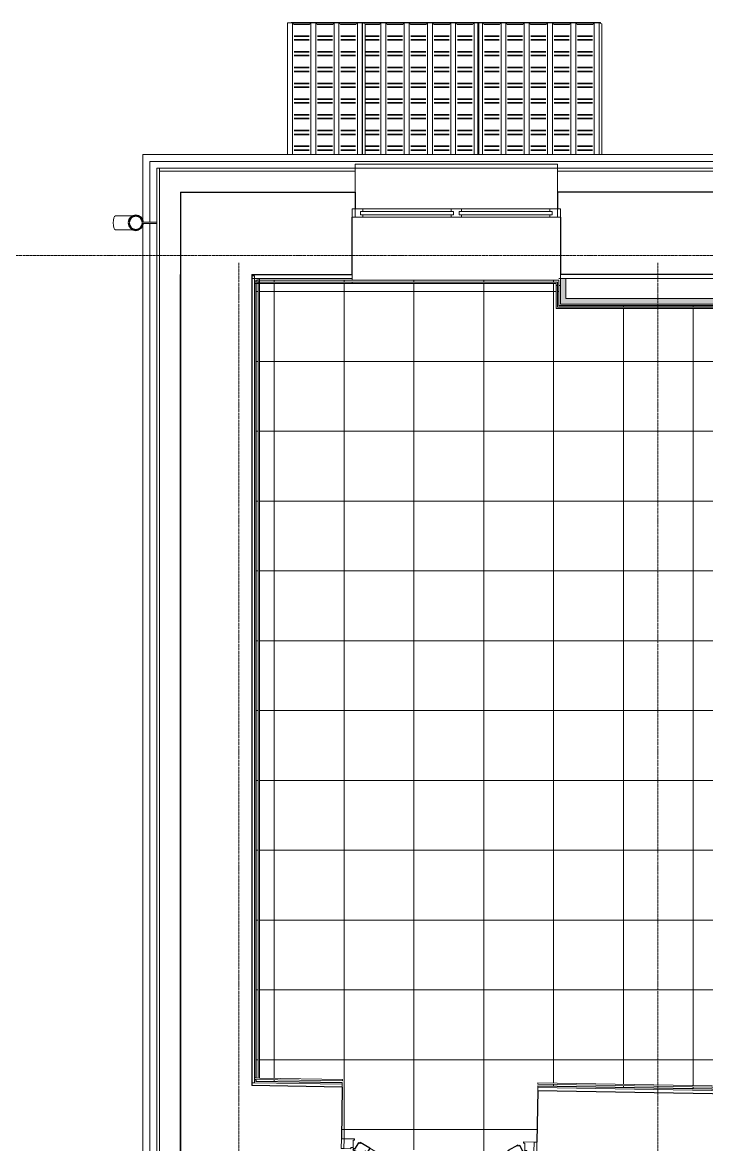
# Model space of a CAD drawing. Header units: millimetres. Extents: x -10915 to 60194, y -32941 to 46712.
# Drawn here: x 44300 to 49198, y 36678 to 44714 of the extents above; entities that cross this region are included whole.
import ezdxf

# ---------------------------------------------------------------- set-up
doc = ezdxf.new("R2010")
doc.units = ezdxf.units.MM
doc.linetypes.add('ADSK_Линия сетки', pattern=[25, 20, -2.5, 0, -2.5])
for name, color, linetype, lineweight in [('_ Окна', 7, 'Continuous', 9), ('Двери', 7, 'Continuous', 9), ('Крыша', 7, 'Continuous', 9), ('Крыша штриховка', 7, 'Continuous', 9), ('Обобщенные модели', 7, 'Continuous', 18), ('Окна', 7, 'Continuous', 9), ('Оси', 7, 'Continuous', 9), ('Перекрытие штриховка', 7, 'Continuous', 18), ('Стены внутренние', 7, 'Continuous', 18), ('Стены наружные', 7, 'Continuous', 18), ('Стены несущие', 7, 'Continuous', 30), ('Стены отделка', 7, 'Continuous', 30), ('Стены штриховка', 7, 'Continuous', 9)]:
    doc.layers.add(name, color=color, linetype=linetype, lineweight=lineweight)

# ---------------------------------------------------------------- blocks, each defined once
blk = doc.blocks.new('Водосток - Тип 1 _карниз больше 490мм_-5178064-План полов 2-го этажа')
at = {"layer": 'Обобщенные модели'}
for p, q in [((75, 306.2), (75, 263.6)), ((175, 263.6), (175, 306.2)), ((120, 108.7), (120, 10)), ((130, 10), (130, 108.7))]:
    blk.add_line(p, q, dxfattribs=at)
at = {"layer": 'Обобщенные модели', "flags": 128}
for points in [[(75, 174.3), (75, 177), (75, 179.8), (75, 182.9), (75, 186.2), (75, 189.7), (75, 193.4), (75, 197.2), (75, 201.3), (75, 205.5), (75, 209.9), (75, 214.4), (75, 219.1), (75, 224), (75, 229), (75, 234.1), (75, 239.3), (75, 244.6), (75, 250.1), (75, 255.6), (75, 261.3), (75, 263.6)], [(175, 263.6), (175, 258), (175, 252.4), (175, 246.9), (175, 241.5), (175, 236.2), (175, 231.1), (175, 226), (175, 221.1), (175, 216.4), (175, 211.8), (175, 207.3), (175, 203), (175, 198.9), (175, 194.9), (175, 191.2), (175, 187.6), (175, 184.3), (175, 181.1), (175, 178.1), (175, 175.4), (175, 173.8)]]:
    blk.add_lwpolyline(points, dxfattribs=at)
at = {"layer": 'Обобщенные модели', "lineweight": 40}
for radius, start, end in [(52, 90, 270), (50, 90, 270), (50, 90, 270), (52, 270, 90), (50, 270, 90), (50, 270, 90)]:
    blk.add_arc((125, 160), radius, start, end, dxfattribs=at)
at = {"layer": 'Обобщенные модели'}
for start, end in [(167.14286, 168.99639), (139.417, 143.79922), (113.30594, 115.71429), (64.28571, 66.69406), (36.20078, 40.583), (11.00361, 12.85714), (191.00361, 192.85714), (216.20078, 220.583), (242.75739, 246.69406), (293.30594, 297.24261), (319.417, 323.79922), (347.14286, 348.99639)]:
    blk.add_arc((125, 160), 52, start, end, dxfattribs=at)
for start_param, end_param in [(4.712389, 6.283185), (3.141593, 4.712389)]:
    blk.add_ellipse((125, 306.2), major_axis=(-50, 0), ratio=0.309017, start_param=start_param, end_param=end_param, dxfattribs=at)
blk = doc.blocks.new('Дверь-Alumark_двупольная с глухим окном_S70 - 1400х2200 алюм ост Д30л-6280679-План полов 2-го этажа')
at = {"layer": 'Двери', "lineweight": 30}
for p, q in [((-80.7, 689.2), (-106.7, 644.2)), ((-106.7, 644.2), (-98, 639.2)), ((-84.8, 702), (-89.3, 694.2)), ((-89.3, 694.2), (-80.7, 689.2)), ((1.8, 652), (-84.8, 702)), ((-31.3, 630.7), (-18.3, 653.2)), ((-18.3, 653.2), (-2.7, 644.2)), ((-2.7, 644.2), (1.8, 652)), ((-98, 639.2), (-102.5, 631.4)), ((-102.5, 631.4), (-33.2, 591.4)), ((-33.2, 591.4), (-15.7, 621.7)), ((-15.7, 621.7), (-31.3, 630.7)), ((-219.4, 382), (-288.7, 342)), ((-284.2, 334.2), (-288.7, 342)), ((-268.6, 343.2), (-284.2, 334.2)), ((-255.6, 320.7), (-268.6, 343.2)), ((-253.7, 281.4), (-167.1, 331.4)), ((-214.9, 374.2), (-219.4, 382)), ((-206.2, 379.2), (-214.9, 374.2)), ((-180.2, 334.2), (-206.2, 379.2)), ((-171.6, 339.2), (-180.2, 334.2)), ((-167.1, 331.4), (-171.6, 339.2)), ((-405.6, 274.5), (-492.2, 224.5)), ((-416.7, 257.7), (-401.1, 266.7)), ((-403.7, 235.2), (-416.7, 257.7)), ((-401.1, 266.7), (-405.6, 274.5)), ((-388.1, 244.2), (-403.7, 235.2)), ((-370.6, 213.9), (-388.1, 244.2)), ((-271.2, 311.7), (-255.6, 320.7)), ((-253.7, 281.4), (-271.2, 311.7)), ((620.6, 213.9), (638.1, 244.2)), ((638.1, 244.2), (653.7, 235.2)), ((651.1, 266.7), (655.6, 274.5)), ((666.7, 257.7), (651.1, 266.7)), ((653.7, 235.2), (666.7, 257.7)), ((742.2, 224.5), (655.6, 274.5)), ((-492.2, 224.5), (-487.7, 216.7)), ((-487.7, 216.7), (-479, 221.7)), ((-479, 221.7), (-453, 176.7)), ((-453, 176.7), (-444.4, 181.7)), ((-444.4, 181.7), (-439.9, 173.9)), ((-439.9, 173.9), (-370.6, 213.9)), ((620.6, 213.9), (689.9, 173.9)), ((689.9, 173.9), (694.4, 181.7)), ((694.4, 181.7), (703, 176.7)), ((703, 176.7), (729, 221.7)), ((729, 221.7), (737.7, 216.7)), ((737.7, 216.7), (742.2, 224.5))]:
    blk.add_line(p, q, dxfattribs=at)
at = {"layer": 'Двери'}
for p, q in [((-31.3, 630.7), (-18.3, 653.2)), ((-18.3, 653.2), (666.7, 257.7)), ((655.6, 274.5), (1.8, 652)), ((-33.2, 591.4), (620.6, 213.9)), ((653.7, 235.2), (-31.3, 630.7)), ((-268.6, 343.2), (-416.7, 257.7)), ((-288.7, 342), (-405.6, 274.5)), ((-255.6, 320.7), (-268.6, 343.2)), ((-416.7, 257.7), (-403.7, 235.2)), ((-403.7, 235.2), (-255.6, 320.7)), ((-370.6, 213.9), (-253.7, 281.4)), ((666.7, 257.7), (653.7, 235.2)), ((-575, 220), (-575, 150)), ((-555, 220), (-575, 220)), ((-555, 150), (-555, 220)), ((-505, 220), (-555, 220)), ((-555, 220), (-555, 150)), ((-505, 211), (-505, 220)), ((-490, 211), (-505, 211)), ((-490, 159), (-490, 211)), ((755, 211), (740, 211)), ((740, 211), (740, 159)), ((755, 220), (755, 211)), ((805, 220), (755, 220)), ((825, 220), (805, 220)), ((805, 220), (805, 150)), ((805, 150), (805, 220)), ((825, 150), (825, 220)), ((-575, 150), (-555, 150)), ((-555, 150), (-480, 150)), ((-480, 159), (-490, 159)), ((-480, 150), (-480, 159)), ((740, 159), (730, 159)), ((730, 159), (730, 150)), ((730, 150), (805, 150)), ((805, 150), (825, 150))]:
    blk.add_line(p, q, dxfattribs=at)
blk = doc.blocks.new('Roof Cladding - 833x50mm-4561399-План полов 2-го этажа')
at = {"layer": 'Обобщенные модели'}
for p, q in [((46699.6, 44710.1), (46734.6, 44710.1)), ((46699.6, 43768.8), (46699.6, 44710.1)), ((46734.6, 43768.8), (46734.6, 44710.1)), ((46853.9, 44698), (46866.3, 44710.1)), ((46866.3, 44710.1), (46901.3, 44710.1)), ((46866.3, 43768.8), (46866.3, 44710.1)), ((46901.3, 44710.1), (46913.7, 44698)), ((46901.3, 43768.8), (46901.3, 44710.1)), ((47020.6, 44698), (47033, 44710.1)), ((47033, 44710.1), (47068, 44710.1)), ((47033, 43768.8), (47033, 44710.1)), ((47068, 44710.1), (47080.4, 44698)), ((47068, 43768.8), (47068, 44710.1)), ((47187.3, 44698), (47199.7, 44710.1)), ((47199.7, 44710.1), (47234.7, 44710.1)), ((47199.7, 43768.8), (47199.7, 44710.1)), ((47234.7, 44710.1), (47247.1, 44698)), ((47234.7, 43768.8), (47234.7, 44710.1)), ((47354, 44698), (47366.4, 44710.1)), ((47366.4, 44710.1), (47401.4, 44710.1)), ((47366.4, 43768.8), (47366.4, 44710.1)), ((47401.4, 44710.1), (47413.8, 44698)), ((47401.4, 43768.8), (47401.4, 44710.1)), ((47520.7, 44698), (47533.1, 44710.1)), ((47533.1, 44710.1), (47568.1, 44710.1)), ((47533.1, 44710.1), (47533.1, 43768.8)), ((47568.1, 44710.1), (47568.1, 43768.8))]:
    blk.add_line(p, q, dxfattribs=at)
blk = doc.blocks.new('Roof Cladding - 833x50mm-V34-План полов 2-го этажа')
at = {"layer": 'Обобщенные модели'}
for p, q in [((47559.6, 44710.1), (47594.6, 44710.1)), ((47559.6, 43768.8), (47559.6, 44710.1)), ((47594.6, 44710.1), (47607, 44698)), ((47594.6, 43768.8), (47594.6, 44710.1)), ((47713.9, 44698), (47726.3, 44710.1)), ((47726.3, 44710.1), (47761.3, 44710.1)), ((47726.3, 43768.8), (47726.3, 44710.1)), ((47761.3, 44710.1), (47773.7, 44698)), ((47761.3, 43768.8), (47761.3, 44710.1)), ((47880.6, 44698), (47893, 44710.1)), ((47893, 44710.1), (47928, 44710.1)), ((47893, 43768.8), (47893, 44710.1)), ((47928, 44710.1), (47940.4, 44698)), ((47928, 43768.8), (47928, 44710.1)), ((48047.3, 44698), (48059.7, 44710.1)), ((48059.7, 44710.1), (48094.7, 44710.1)), ((48059.7, 43768.8), (48059.7, 44710.1)), ((48094.7, 44710.1), (48107.1, 44698)), ((48094.7, 43768.8), (48094.7, 44710.1)), ((48214, 44698), (48226.4, 44710.1)), ((48226.4, 44710.1), (48261.4, 44710.1)), ((48226.4, 43768.8), (48226.4, 44710.1)), ((48261.4, 44710.1), (48273.8, 44698)), ((48261.4, 43768.8), (48261.4, 44710.1)), ((48380.7, 44698), (48393.1, 44710.1)), ((48393.1, 44710.1), (48428.1, 44710.1)), ((48393.1, 44710.1), (48393.1, 43768.8)), ((48428.1, 44710.1), (48448.1, 44703.3)), ((48428.1, 44710.1), (48428.1, 43768.8)), ((48448.1, 44703.3), (48448.1, 43768.8))]:
    blk.add_line(p, q, dxfattribs=at)
blk = doc.blocks.new('окна_rehau_двупольное_2_фрамуги - 1490х2400 и 2410 _нов_ ок8-2138714-План полов 2-го этажа')
at = {"layer": '_ Окна', "lineweight": 18}
for p, q in [((-669, 175), (-745, 175)), ((-745, 175), (-745, 115)), ((-669, 157), (-669, 175)), ((38, 175), (-38, 175)), ((-38, 175), (-38, 157)), ((38, 157), (38, 175)), ((669, 175), (669, 157)), ((745, 175), (669, 175)), ((745, 115), (745, 175)), ((-745, 115), (-687, 115)), ((-687, 133), (-687, 157)), ((-687, 157), (-669, 157)), ((-687, 133), (-669, 133)), ((-669, 115), (-687, 115)), ((-669, 133), (-669, 115)), ((-38, 157), (-20, 157)), ((-38, 133), (-38, 115)), ((-20, 133), (-38, 133)), ((-20, 115), (-38, 115)), ((-20, 157), (-20, 133)), ((-20, 115), (20, 115)), ((20, 133), (20, 157)), ((20, 157), (38, 157)), ((20, 133), (38, 133)), ((38, 115), (20, 115)), ((38, 133), (38, 115)), ((669, 157), (687, 157)), ((669, 133), (669, 115)), ((687, 133), (669, 133)), ((687, 115), (669, 115)), ((687, 157), (687, 133)), ((687, 115), (745, 115))]:
    blk.add_line(p, q, dxfattribs=at)
at = {"layer": '_ Окна'}
for p, q in [((-725, 115), (-725, 175)), ((725, 115), (725, 175)), ((-687, 133), (-20, 133)), ((-669, 157), (-38, 157)), ((20, 133), (687, 133)), ((38, 157), (669, 157))]:
    blk.add_line(p, q, dxfattribs=at)
at = {"layer": 'Окна'}
for p, q in [((-669, 175), (-38, 175)), ((38, 175), (669, 175)), ((-38, 115), (-669, 115)), ((669, 115), (38, 115))]:
    blk.add_line(p, q, dxfattribs=at)
blk = doc.blocks.new('Roof Cladding - 333x50mm-4561403-План полов 2-го этажа')
at = {"layer": 'Обобщенные модели'}
for p, q in [((46198, 44710.1), (46233, 44710.1)), ((46198, 43768.8), (46198, 44710.1)), ((46233, 44710.1), (46245.4, 44698)), ((46233, 43768.8), (46233, 44710.1)), ((46352.3, 44698), (46364.7, 44710.1)), ((46364.7, 44710.1), (46399.7, 44710.1)), ((46364.7, 43768.8), (46364.7, 44710.1)), ((46399.7, 44710.1), (46412.1, 44698)), ((46399.7, 43768.8), (46399.7, 44710.1)), ((46519, 44698), (46531.4, 44710.1)), ((46531.4, 44710.1), (46566.4, 44710.1)), ((46531.4, 43768.8), (46531.4, 44710.1)), ((46566.4, 44710.1), (46578.8, 44698)), ((46566.4, 43768.8), (46566.4, 44710.1)), ((46685.7, 44698), (46698.1, 44710.1)), ((46698.1, 44710.1), (46733.1, 44710.1)), ((46698.1, 44710.1), (46698.1, 43768.8)), ((46733.1, 44710.1), (46733.1, 43768.8)), ((46734.6, 44709.6), (46753.1, 44703.3)), ((46753.1, 44703.3), (46753.1, 43768.8))]:
    blk.add_line(p, q, dxfattribs=at)

msp = doc.modelspace()

# ---------------------------------------------------------------- hatches: boundary and pattern name
at = {"layer": 'Крыша штриховка'}
h = msp.add_hatch(dxfattribs=at)
h.set_pattern_fill('FP_25', color=256, style=0, pattern_type=2)
h.set_pattern_definition([(180, (0, 6246.5), (-4e-14, -338.289), [400, 0, 0, 0]), (180, (0, 6165.68), (-4e-14, -338.289), [400, 0, 0, 0]), (180, (0, 6160.98), (-4e-14, -338.289), [400, 0, 0, 0]), (180, (0, 6278.44), (-4e-14, -338.289), [400, 0, 0, 0]), (180, (0, 6273.74), (-4e-14, -338.289), [400, 0, 0, 0]), (180, (0, 6251.2), (-4e-14, -338.289), [400, 0, 0, 0]), (180, (0, 6138.42), (-4e-14, -338.289), [400, 0, 0, 0]), (180, (0, 6025.66), (-4e-14, -338.289), [400, 0, 0, 0]), (180, (0, 6020.96), (-4e-14, -338.289), [400, 0, 0, 0]), (180, (0, 5940.15), (-4e-14, -338.289), [400, 0, 0, 0]), (180, (0, 6133.73), (-4e-14, -338.289), [400, 0, 0, 0]), (180, (0, 6052.9), (-4e-14, -338.289), [400, 0, 0, 0]), (180, (0, 6048.2), (-4e-14, -338.289), [400, 0, 0, 0])])
h.paths.add_polyline_path([(46245.416, 43768.805), (46352.284, 43768.805), (46352.284, 44698.028), (46364.7, 44710.143), (46399.7, 44710.143), (46412.116, 44698.028), (46412.116, 43768.805), (46518.984, 43768.805), (46518.984, 44698.028), (46531.4, 44710.143), (46566.4, 44710.143), (46578.816, 44698.028), (46578.816, 43768.805), (46685.684, 43768.805), (46685.684, 44698.028), (46699.6, 44710.143), (46735.409, 44709.353), (46753.1, 44703.303), (46753.1, 43768.805), (46853.884, 43768.805), (46853.884, 44698.028), (46866.3, 44710.143), (46901.3, 44710.143), (46913.716, 44698.028), (46913.716, 43768.805), (47020.584, 43768.805), (47020.584, 44698.028), (47033, 44710.143), (47068, 44710.143), (47080.416, 44698.028), (47080.416, 43768.805), (47187.284, 43768.805), (47187.284, 44698.028), (47199.7, 44710.143), (47234.7, 44710.143), (47247.116, 44698.028), (47247.116, 43768.805), (47353.984, 43768.805), (47353.984, 44698.028), (47366.4, 44710.143), (47401.4, 44710.143), (47413.816, 44698.028), (47413.816, 43768.805), (47520.684, 43768.805), (47520.684, 44698.028), (47533.1, 44710.143), (47594.6, 44710.143), (47607.016, 44698.028), (47607.016, 43768.805), (47713.884, 43768.805), (47713.884, 44698.028), (47726.3, 44710.143), (47761.3, 44710.143), (47773.716, 44698.028), (47773.716, 43768.805), (47880.584, 43768.805), (47880.584, 44698.028), (47893, 44710.143), (47928, 44710.143), (47940.416, 44698.028), (47940.416, 43768.805), (48047.284, 43768.805), (48047.284, 44698.028), (48059.7, 44710.143), (48094.7, 44710.143), (48107.116, 44698.028), (48107.116, 43768.805), (48213.984, 43768.805), (48213.984, 44698.028), (48226.4, 44710.143), (48261.4, 44710.143), (48273.816, 44698.028), (48273.816, 43768.805), (48380.684, 43768.805), (48380.684, 44698.028), (48393.1, 44710.143), (48428.1, 44710.143), (48437.872, 44706.801), (48437.872, 44713.523), (46225, 44713.523), (46225, 44710.143), (46233, 44710.143), (46245.416, 44698.028), (46245.416, 44306.191)])
at = {"layer": 'Перекрытие штриховка', "lineweight": 9, "true_color": 0x787878}
h = msp.add_hatch(dxfattribs=at)
h.set_pattern_fill('FP_70', color=8, style=0, pattern_type=2)
h.set_pattern_definition([(0, (4102.2, 10785.6), (0, 500), []), (90, (4102.2, 10785.6), (-500, 3e-14), [])])
h.paths.add_polyline_path([(54815.567, 37602.815), (54828.567, 37602.815), (54828.567, 39182.228), (54815.567, 40789.604), (54815.567, 40293.971)])
h.paths.add_polyline_path([(47911.93, 36626.986), (47911.93, 36635.987), (47897.085, 36636.238), (47897.085, 36688.245), (47887.965, 36688.4), (47888.118, 36697.398), (47983.104, 36695.792), (47990.291, 37097.728), (54414.398, 36989.075), (54414.365, 36977.075), (54846.456, 36970.315), (54840.567, 37602.815), (54840.567, 36977.815), (54415.567, 36977.815), (54415.567, 37002.815), (54815.567, 37002.815), (54815.567, 37602.815), (54805.567, 37602.815), (54805.567, 42026.047), (54800.314, 42665.549), (54181.355, 42665.549), (54181.355, 42722.805), (49741.355, 42722.805), (49741.355, 42734.805), (54181.355, 42734.805), (54181.355, 42853.805), (49731.355, 42853.805), (49731.355, 42665.549), (48121.357, 42665.549), (48120.378, 42843.805), (45996.854, 42843.805), (45996.854, 37154.447), (46590.491, 37144.406), (46590.069, 37134.412), (45973.854, 37144.834), (45973.854, 37131.832), (46590.102, 37121.41), (46583.304, 36719.467), (46678.291, 36717.86), (46678.032, 36708.862), (46668.137, 36708.862), (46667.261, 36657.038), (46652.258, 36657.038), (46652.263, 36648.291), (46668.14, 36649.098), (46669.458, 36651.295), (46675.107, 36647.904), (46679.046, 36647.838), (46704.79, 36690.736), (46713.365, 36685.59), (46717.996, 36693.307), (46797.09, 36645.841), (47766.951, 36629.438), (47847.605, 36674.202), (47851.972, 36666.333), (47861.262, 36670.202), (47885.951, 36627.425), (47888.934, 36627.375), (47894.694, 36630.572), (47896.54, 36627.246), (47899.062, 36627.203)])
h.paths.add_polyline_path([(54411.786, 37002.122), (47990.122, 37110.733), (47990.943, 37120.72), (54411.955, 37012.12)])
h.paths.add_polyline_path([(45941.854, 37100.369), (45942.192, 37120.366), (45941.854, 37120.034)])
h.paths.add_polyline_path([(45971.854, 37129.866), (45973.854, 37131.832), (45971.854, 37131.832), (45971.854, 37130.035)])
h.paths.add_polyline_path([(45986.854, 37154.616), (45986.854, 42843.805), (45973.854, 42843.805), (45973.854, 37154.836)])
h.paths.add_polyline_path([(49574.39, 42675.549), (49721.355, 42675.549), (49721.355, 42863.805), (54191.355, 42863.805), (54191.355, 42734.805), (54199.355, 42734.805), (54199.355, 42866.805), (49713.355, 42866.805), (49713.355, 42685.549), (49711.355, 42684.424), (49711.355, 42683.549), (48141.357, 42683.549), (48141.357, 42685.549), (48139.357, 42685.549), (48139.357, 42866.805), (45996.854, 42866.805), (45996.854, 42853.805), (48131.357, 42853.805), (48131.357, 42675.549), (48527.506, 42675.549)])
h.paths.add_polyline_path([(54798.306, 42675.549), (54800.314, 42675.549), (54800.249, 42683.549), (54201.355, 42683.549), (54201.355, 42685.549), (54199.355, 42685.549), (54199.355, 42722.805), (54191.355, 42722.805), (54191.355, 42675.549), (54285.37, 42675.549)])
h.paths.add_polyline_path([(45986.854, 42853.805), (45986.854, 42866.805), (45973.854, 42866.805), (45973.857, 42853.805)])
h.paths.add_polyline_path([(45971.854, 42866.805), (45973.854, 42866.805), (45971.854, 42868.805)])
at = {"layer": 'Стены внутренние'}
for points in [[(48152.357, 42735.549), (48191.357, 42735.549), (48191.357, 42878.805), (48151.357, 42878.561), (48151.357, 42735.549)], [(48527.506, 42695.549), (49701.355, 42695.549), (49701.355, 42735.549), (48151.357, 42735.549), (48151.357, 42695.549)]]:
    msp.add_hatch(color=256, dxfattribs=at).paths.add_polyline_path(points)

# ---------------------------------------------------------------- linework, layer by layer
at = {"layer": 'Крыша'}
for p, q in [((48437.872, 44713.523), (46225, 44713.523)), ((46225, 44710.143), (46225, 44713.523)), ((48437.872, 44713.523), (48437.872, 44706.801))]:
    msp.add_line(p, q, dxfattribs=at)
at = {"layer": 'Оси', "linetype": 'ADSK_Линия сетки'}
for p, q in [((-10114.729, 43045), (56004.853, 43045)), ((45849.565, -5289.091), (45849.565, 42991.845)), ((48849.565, -5289.091), (48849.565, 42991.845))]:
    msp.add_line(p, q, dxfattribs=at)
at = {"layer": 'Стены внутренние'}
for p, q in [((46661.357, 42853.805), (48131.357, 42853.805)), ((48121.357, 42843.805), (46661.357, 42843.805)), ((48121.357, 42828.805), (48121.357, 42843.805)), ((48131.357, 42853.805), (48131.357, 42828.805)), ((48151.357, 42878.805), (48139.357, 42878.805))]:
    msp.add_line(p, q, dxfattribs=at)
at = {"layer": 'Стены наружные'}
for p, q in [((45161.854, 43768.805), (55591.497, 43768.805)), ((45161.854, 43292.869), (45161.854, 43768.805)), ((45211.854, 43718.805), (55541.901, 43718.805)), ((55541.9, 43718.805), (45211.854, 43718.805)), ((45211.854, 43718.805), (45211.854, 43718.805)), ((45211.854, 43283.511), (45211.854, 43718.805)), ((46681.357, 43668.805), (46681.357, 43698.805)), ((46681.357, 43698.805), (48131.357, 43698.805)), ((48131.357, 43668.805), (46681.357, 43668.805)), ((48131.357, 43698.805), (48131.357, 43668.805)), ((45161.854, 28013.425), (45161.854, 43265.021)), ((45211.854, 43274.208), (45211.854, 28009.313)), ((48139.357, 42866.805), (46661.357, 42866.805)), ((48139.357, 42828.805), (48139.357, 42866.805))]:
    msp.add_line(p, q, dxfattribs=at)
at = {"layer": 'Стены несущие'}
for p, q in [((45431.854, 43498.805), (45431.854, 35581.835)), ((45431.854, 43498.805), (46681.357, 43498.805)), ((46681.357, 43498.805), (46681.357, 43378.805)), ((48131.357, 43498.805), (48131.357, 43378.805)), ((49721.355, 43498.805), (48131.357, 43498.805)), ((46661.357, 42908.805), (46661.357, 43318.805)), ((48151.357, 43318.805), (48151.357, 42908.805)), ((45431.854, 35581.835), (45431.854, 42908.805)), ((45941.822, 42908.805), (46661.357, 42908.805)), ((45941.854, 42908.805), (45941.854, 37100.369)), ((49701.355, 42908.805), (48151.357, 42908.805)), ((46589.561, 37089.414), (45941.854, 37100.369)), ((46589.561, 37089.414), (46583.304, 36719.467)), ((47989.361, 37065.739), (47983.104, 36695.792)), ((47989.361, 37065.739), (54866.626, 36949.422))]:
    msp.add_line(p, q, dxfattribs=at)
at = {"layer": 'Стены отделка', "lineweight": 9}
for p, q in [((45261.854, 43668.805), (45261.854, 35581.835)), ((45261.854, 43668.805), (46681.357, 43668.805)), ((45431.854, 43648.805), (45281.854, 43648.805)), ((46681.357, 43498.805), (46681.357, 43668.805)), ((48131.357, 43668.805), (49721.355, 43668.805)), ((48131.357, 43498.805), (48131.357, 43668.805)), ((45431.854, 43498.805), (45431.854, 42908.805)), ((45941.822, 42908.805), (45941.822, 42878.805)), ((45961.854, 42878.805), (45941.822, 42878.805)), ((45941.854, 42898.429), (45961.854, 42898.429)), ((45961.854, 37120.034), (45961.854, 42898.429)), ((45973.854, 42866.805), (45973.854, 42853.805)), ((45986.854, 42866.805), (45973.854, 42866.805)), ((45973.854, 42853.805), (46661.357, 42853.805)), ((45973.854, 42843.805), (45973.854, 37154.836)), ((46661.357, 42843.805), (45973.854, 42843.805)), ((45986.854, 37154.616), (45986.854, 42866.805)), ((45996.854, 42866.805), (45996.854, 37154.447)), ((46661.357, 42866.805), (45996.854, 42866.805)), ((46661.357, 42908.805), (46661.357, 42866.805)), ((46661.357, 42853.805), (46661.357, 42843.805)), ((48151.357, 42908.805), (48151.357, 42695.549)), ((48151.357, 42878.805), (49661.355, 42878.805)), ((48191.357, 42735.549), (48191.357, 42878.805)), ((48121.357, 42665.549), (48121.357, 42828.805)), ((48131.357, 42828.805), (48121.357, 42828.805)), ((48131.357, 42828.805), (48131.357, 42675.549)), ((48139.357, 42685.549), (48139.357, 42828.805)), ((48151.357, 42828.805), (48139.357, 42828.805)), ((48131.357, 42675.549), (49721.355, 42675.549)), ((49711.355, 42683.549), (48141.357, 42683.549)), ((48151.357, 42695.549), (49701.355, 42695.549)), ((49661.355, 42735.549), (48191.357, 42735.549)), ((49731.355, 42665.549), (48121.357, 42665.549)), ((45986.854, 37154.616), (45973.854, 37154.836)), ((45973.854, 37144.834), (45973.854, 37131.832)), ((45973.854, 37144.834), (46590.322, 37134.408)), ((46590.102, 37121.41), (45973.854, 37131.832)), ((46590.491, 37144.406), (45996.854, 37154.447)), ((46590.322, 37134.408), (46590.491, 37144.406)), ((45941.854, 37120.372), (45961.854, 37120.372)), ((45941.854, 37100.369), (45942.192, 37120.366)), ((45961.854, 37120.034), (45942.192, 37120.366)), ((46588.9, 37109.428), (46589.899, 37109.411)), ((46589.561, 37089.414), (46590.102, 37121.41)), ((47989.361, 37065.739), (47989.902, 37097.734)), ((54414.398, 36989.075), (47989.902, 37097.734)), ((47990.122, 37110.733), (47990.291, 37120.731)), ((47990.122, 37110.733), (54411.786, 37002.122)), ((54411.955, 37012.12), (47990.291, 37120.731))]:
    msp.add_line(p, q, dxfattribs=at)
at = {"layer": 'Стены штриховка'}
for p, q in [((45281.854, 35581.835), (45281.854, 43668.805)), ((45281.854, 43648.805), (45281.854, 35581.835)), ((45431.854, 43648.805), (46681.357, 43648.805)), ((48131.357, 43648.805), (49721.355, 43648.805)), ((46661.357, 42878.805), (45961.854, 42878.805)), ((45973.854, 42853.805), (45961.854, 42853.805)), ((45973.854, 42843.805), (45961.854, 42843.805)), ((45971.854, 42853.805), (45971.854, 42868.805)), ((45971.854, 42868.805), (45986.854, 42868.805)), ((45971.854, 37154.869), (45971.854, 42843.805)), ((45986.854, 42866.805), (45986.854, 42878.805)), ((45996.854, 42866.805), (45996.854, 42878.805)), ((45996.854, 42868.805), (46661.357, 42868.805)), ((48141.357, 42828.805), (48141.357, 42683.549)), ((48139.357, 42685.549), (49713.355, 42685.549)), ((48139.357, 42685.549), (48139.357, 42683.549)), ((48139.357, 42683.549), (48141.357, 42683.549)), ((45973.854, 37154.836), (45961.854, 37155.039)), ((45973.854, 37144.834), (45961.854, 37145.037)), ((45971.854, 37129.866), (45971.854, 37144.868)), ((46590.069, 37119.41), (45971.854, 37129.866)), ((46588.9, 37109.428), (45961.854, 37120.034)), ((47989.699, 37085.736), (47989.699, 37085.736)), ((47989.699, 37085.736), (54414.196, 36977.077)), ((54414.365, 36987.076), (47989.868, 37095.735))]:
    msp.add_line(p, q, dxfattribs=at)

# ---------------------------------------------------------------- block references
at = {"layer": 'Двери', "rotation": 179.0310363387516}
msp.add_blockref('Дверь-Alumark_двупольная с глухим окном_S70 - 1400х2200 алюм ост Д30л-6280679-План полов 2-го этажа', (47410.723, 36855.494), dxfattribs=at)
at = {"layer": 'Обобщенные модели'}
for name in ['Roof Cladding - 333x50mm-4561403-План полов 2-го этажа', 'Roof Cladding - 833x50mm-4561399-План полов 2-го этажа', 'Roof Cladding - 833x50mm-V34-План полов 2-го этажа']:
    msp.add_blockref(name, (0, 0), dxfattribs=at)
at = {"layer": 'Обобщенные модели', "rotation": 90.00000000000031}
msp.add_blockref('Водосток - Тип 1 _карниз больше 490мм_-5178064-План полов 2-го этажа', (45271.854, 43153.859), dxfattribs=at)
at = {"layer": 'Окна'}
msp.add_blockref('окна_rehau_двупольное_2_фрамуги - 1490х2400 и 2410 _нов_ ок8-2138714-План полов 2-го этажа', (47406.357, 43203.805), dxfattribs=at)

doc.saveas('drawing.dxf')
